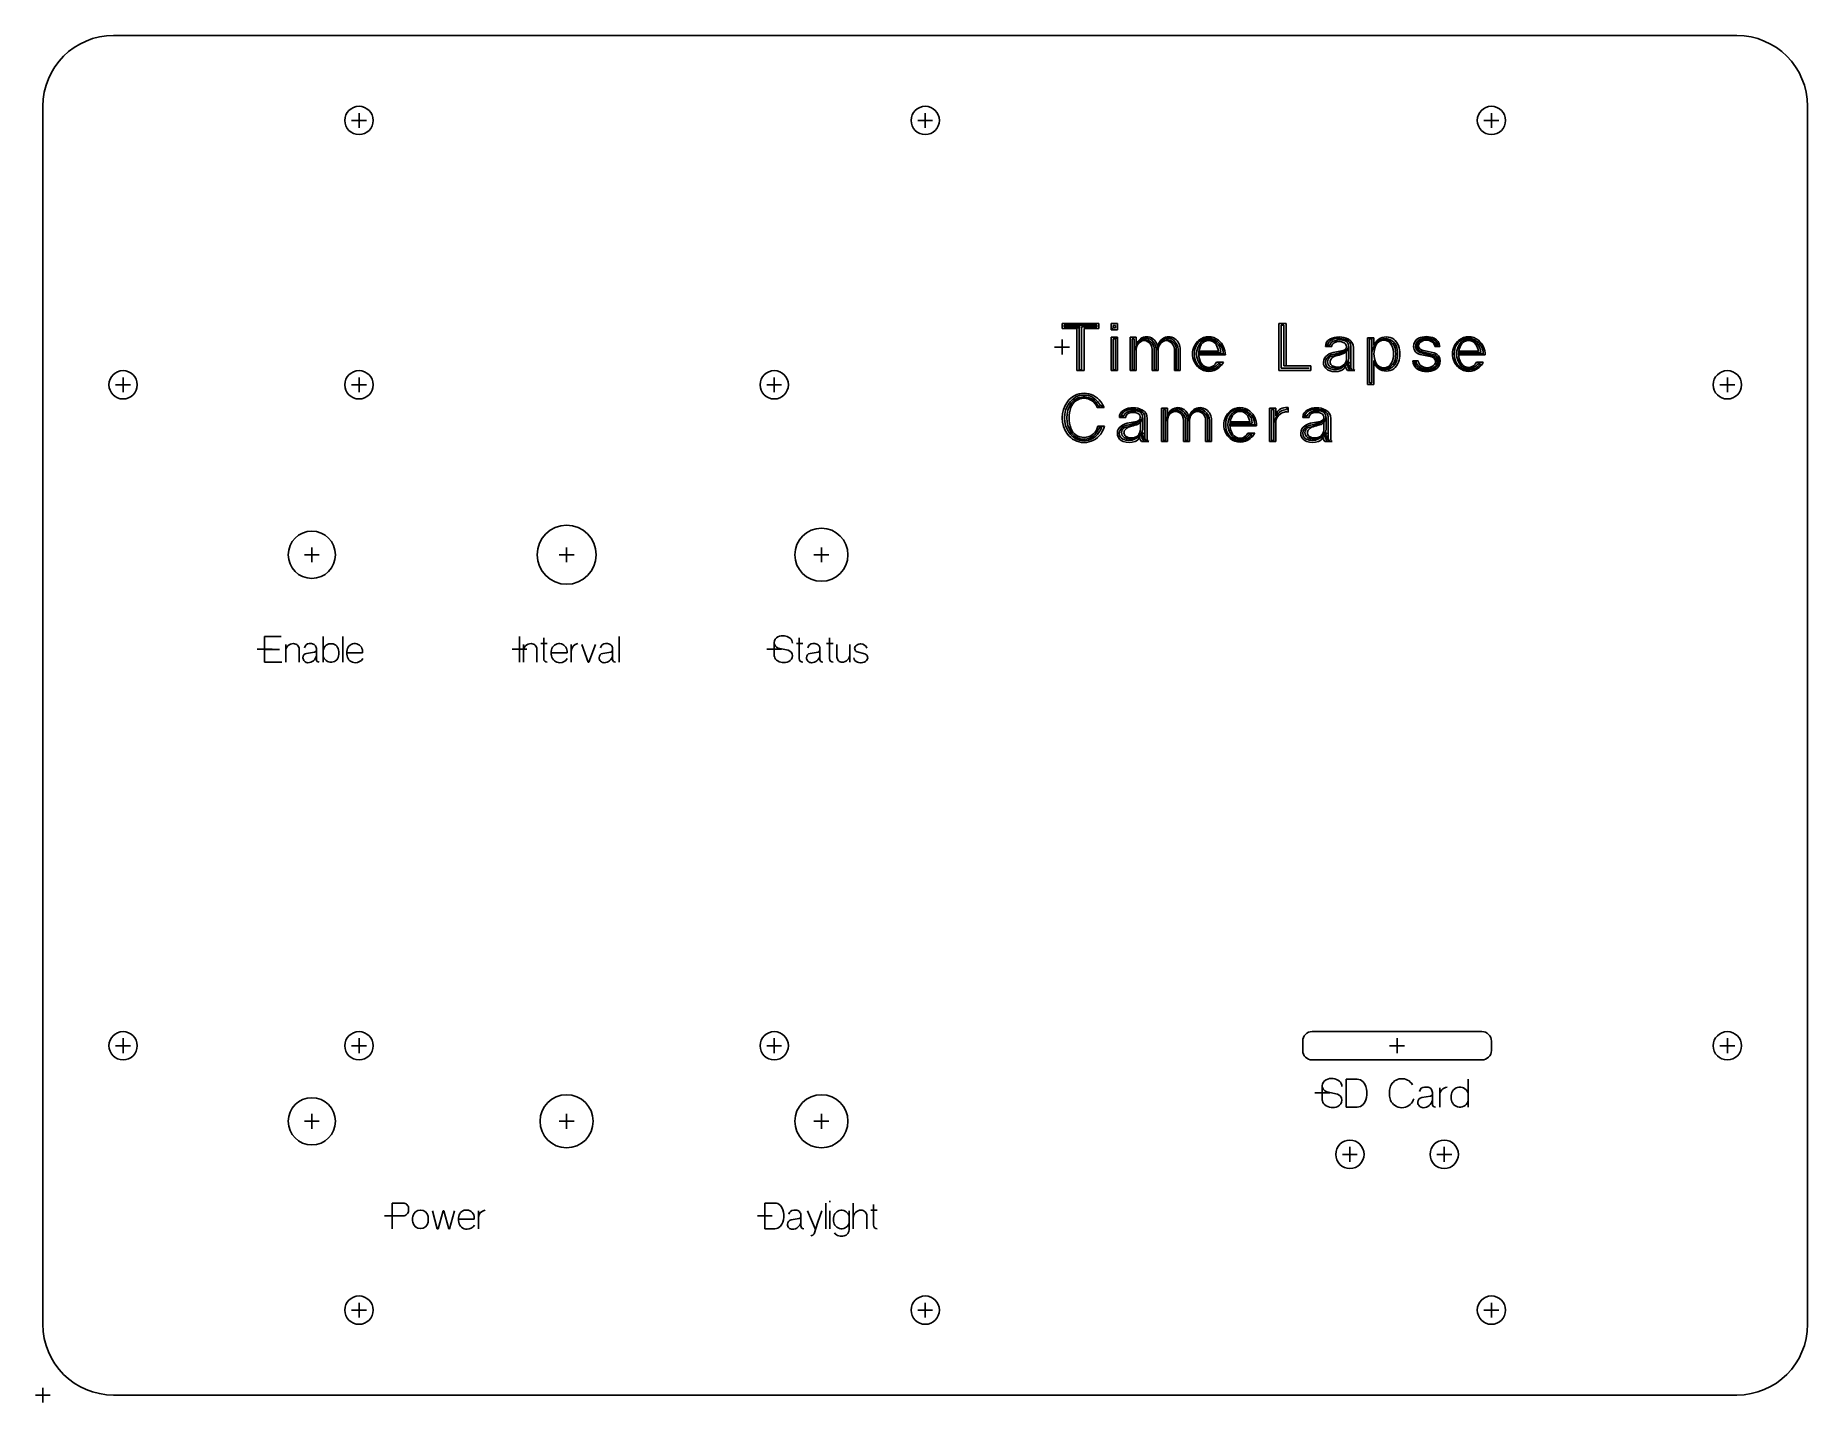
# Model space of a CAD drawing. Header units: inches. Extents: x -0.04 to 9.35, y -0.04 to 7.2.
import ezdxf

# ---------------------------------------------------------------- set-up
doc = ezdxf.new("R2010")
doc.units = ezdxf.units.IN
doc.header["$MEASUREMENT"] = 0
for name, color, linetype in [('Contour', 7, 'CONTINUOUS'), ('Engraving', 7, 'CONTINUOUS'), ('Reference_points', 1, 'CONTINUOUS')]:
    doc.layers.add(name, color=color, linetype=linetype)

msp = doc.modelspace()

# ---------------------------------------------------------------- linework, layer by layer
at = {"layer": 'Contour', "color": 7, "linetype": 'CONTINUOUS'}
for p, q in [((8.975, 7.2), (0.375, 7.2)), ((0, 6.825), (0, 0.375)), ((9.35, 0.375), (9.35, 6.825)), ((6.725, 1.925), (7.625, 1.925)), ((6.675, 1.825), (6.675, 1.875)), ((7.675, 1.875), (7.675, 1.825)), ((7.625, 1.775), (6.725, 1.775)), ((0.375, 0), (8.975, 0))]:
    msp.add_line(p, q, dxfattribs=at)
for centre, radius in [((1.675, 6.75), 0.075), ((4.675, 6.75), 0.075), ((7.675, 6.75), 0.075), ((0.425, 5.35), 0.075), ((1.675, 5.35), 0.075), ((3.875, 5.35), 0.075), ((8.925, 5.35), 0.075), ((2.775, 4.45), 0.15622), ((1.425, 4.45), 0.125), ((4.125, 4.45), 0.14047), ((0.425, 1.85), 0.075), ((1.675, 1.85), 0.075), ((3.875, 1.85), 0.075), ((8.925, 1.85), 0.075), ((1.425, 1.45), 0.125), ((2.775, 1.45), 0.14047), ((4.125, 1.45), 0.14047), ((6.925, 1.275), 0.075), ((7.425, 1.275), 0.075), ((1.675, 0.45), 0.075), ((4.675, 0.45), 0.075), ((7.675, 0.45), 0.075)]:
    msp.add_circle(centre, radius, dxfattribs=at)
for centre, radius, start, end in [((0.375, 6.825), 0.375, 90, 180), ((8.975, 6.825), 0.375, 0, 90), ((6.725, 1.875), 0.05, 450, 180), ((7.625, 1.875), 0.05, 360, 90), ((6.725, 1.825), 0.05, 180, -90), ((7.625, 1.825), 0.05, 270, 0), ((0.375, 0.375), 0.375, 180, 270), ((8.975, 0.375), 0.375, -90, 0)]:
    msp.add_arc(centre, radius, start, end, dxfattribs=at)
at = {"layer": 'Engraving', "color": 2, "linetype": 'CONTINUOUS'}
for p, q in [((5.4, 5.64846), (5.4, 5.67445)), ((5.4, 5.67445), (5.59488, 5.67445)), ((5.47795, 5.64846), (5.4, 5.64846)), ((5.41039, 5.65626), (5.41039, 5.66665)), ((5.41039, 5.66665), (5.58449, 5.66665)), ((5.49614, 5.65626), (5.41039, 5.65626)), ((5.49094, 5.65626), (5.47795, 5.64846)), ((5.47795, 5.425), (5.47795, 5.64846)), ((5.49094, 5.4302), (5.49094, 5.65626)), ((5.58449, 5.65626), (5.50394, 5.65626)), ((5.50394, 5.65626), (5.50394, 5.4302)), ((5.59488, 5.64846), (5.51693, 5.64846)), ((5.51693, 5.64846), (5.51693, 5.425)), ((5.58449, 5.66665), (5.58449, 5.65626)), ((5.59488, 5.67445), (5.59488, 5.64846)), ((5.69362, 5.67445), (5.65984, 5.67445)), ((5.65984, 5.67445), (5.65984, 5.64067)), ((5.67024, 5.65106), (5.65984, 5.64067)), ((5.65984, 5.64067), (5.69362, 5.64067)), ((5.68323, 5.66406), (5.67024, 5.66406)), ((5.67024, 5.66406), (5.67024, 5.65106)), ((5.67024, 5.65106), (5.68323, 5.65106)), ((5.68323, 5.65106), (5.68323, 5.66406)), ((5.69362, 5.64067), (5.69362, 5.67445)), ((6.5485, 5.425), (6.5485, 5.67445)), ((6.5485, 5.67445), (6.58748, 5.67445)), ((6.5615, 5.43799), (6.5615, 5.66665)), ((6.5615, 5.66665), (6.57449, 5.66665)), ((6.57449, 5.66665), (6.57449, 5.45098)), ((6.58748, 5.67445), (6.58748, 5.45098)), ((5.65984, 5.425), (5.65984, 5.60169)), ((5.65984, 5.60169), (5.69362, 5.60169)), ((5.67024, 5.4302), (5.67024, 5.5939)), ((5.67024, 5.5939), (5.68323, 5.5939)), ((5.68323, 5.5939), (5.69362, 5.60169)), ((5.68323, 5.5939), (5.68323, 5.4302)), ((5.69362, 5.60169), (5.69362, 5.425)), ((5.79236, 5.60169), (5.76118, 5.60169)), ((5.76118, 5.60169), (5.76118, 5.425)), ((5.77157, 5.4302), (5.77157, 5.5939)), ((5.77157, 5.5939), (5.78197, 5.5939)), ((5.78197, 5.5939), (5.78197, 5.4302)), ((5.78197, 5.5939), (5.78197, 5.53154)), ((5.78197, 5.53154), (5.79496, 5.56012)), ((5.79236, 5.56012), (5.79236, 5.60169)), ((6.80575, 5.56012), (6.79535, 5.55232)), ((6.79535, 5.55232), (6.82913, 5.55232)), ((6.81874, 5.56012), (6.80575, 5.56012)), ((6.90709, 5.52634), (6.92008, 5.55232)), ((6.92008, 5.54453), (6.90709, 5.52634)), ((6.92008, 5.55232), (6.92008, 5.48996)), ((6.93047, 5.55492), (6.93047, 5.43799)), ((6.94346, 5.43539), (6.94346, 5.54713)), ((7.0526, 5.59909), (7.01882, 5.59909)), ((7.01882, 5.59909), (7.01882, 5.35224)), ((7.02921, 5.36004), (7.02921, 5.5939)), ((7.02921, 5.5939), (7.0422, 5.5939)), ((7.0422, 5.5939), (7.0422, 5.36004)), ((7.0422, 5.5939), (7.0422, 5.52114)), ((7.0526, 5.55752), (7.0526, 5.59909)), ((7.3748, 5.55232), (7.40079, 5.55232)), ((7.39299, 5.55752), (7.3826, 5.55752)), ((5.79236, 5.425), (5.79236, 5.53673)), ((5.87811, 5.53673), (5.87811, 5.425)), ((5.8885, 5.53673), (5.8885, 5.4302)), ((5.8989, 5.4302), (5.8989, 5.53154)), ((5.90929, 5.425), (5.90929, 5.53673)), ((5.99504, 5.53673), (5.99504, 5.425)), ((6.00543, 5.53673), (6.00543, 5.4302)), ((6.01583, 5.4302), (6.01583, 5.53673)), ((6.02622, 5.425), (6.02622, 5.53673)), ((6.12496, 5.51335), (6.12496, 5.52894)), ((6.12496, 5.52894), (6.2289, 5.52894)), ((6.25488, 5.51335), (6.12496, 5.51335)), ((6.26528, 5.50815), (6.12496, 5.50815)), ((6.13016, 5.52114), (6.24189, 5.52114)), ((6.2185, 5.46917), (6.25488, 5.46917)), ((6.2263, 5.46138), (6.23929, 5.46138)), ((6.57449, 5.45098), (6.7174, 5.45098)), ((6.7174, 5.45098), (6.7174, 5.425)), ((6.8889, 5.53154), (6.83693, 5.52114)), ((6.90709, 5.52634), (6.90709, 5.48736)), ((6.91228, 5.44839), (6.92268, 5.47177)), ((6.92268, 5.4302), (6.91228, 5.44839)), ((6.93567, 5.4276), (6.92268, 5.45618)), ((6.92268, 5.45618), (6.92268, 5.4302)), ((7.0526, 5.35224), (7.0526, 5.47957)), ((7.0526, 5.47957), (7.0526, 5.46917)), ((7.26827, 5.47177), (7.25787, 5.47697)), ((7.28646, 5.47697), (7.25787, 5.47697)), ((7.29685, 5.51075), (7.35921, 5.49776)), ((7.30205, 5.52634), (7.36701, 5.51075)), ((7.36181, 5.50295), (7.30205, 5.51854)), ((7.3722, 5.51854), (7.30724, 5.53413)), ((7.50213, 5.51335), (7.50213, 5.52894)), ((7.50213, 5.52894), (7.60606, 5.52894)), ((7.63205, 5.51335), (7.50213, 5.51335)), ((7.64244, 5.50815), (7.50213, 5.50815)), ((7.50732, 5.52114), (7.61906, 5.52114)), ((7.59567, 5.46917), (7.63205, 5.46917)), ((7.60346, 5.46138), (7.61646, 5.46138)), ((5.51693, 5.425), (5.47795, 5.425)), ((5.50394, 5.4302), (5.49094, 5.4302)), ((5.69362, 5.425), (5.65984, 5.425)), ((5.68323, 5.4302), (5.67024, 5.4302)), ((5.76118, 5.425), (5.79236, 5.425)), ((5.78197, 5.4302), (5.77157, 5.4302)), ((5.87811, 5.425), (5.90929, 5.425)), ((5.8885, 5.4302), (5.8989, 5.4302)), ((5.99504, 5.425), (6.02622, 5.425)), ((6.00543, 5.4302), (6.01583, 5.4302)), ((6.7174, 5.425), (6.5485, 5.425)), ((6.70961, 5.43799), (6.5615, 5.43799)), ((6.91228, 5.425), (6.95126, 5.425)), ((6.93047, 5.43799), (6.93567, 5.4276)), ((7.01882, 5.35224), (7.0526, 5.35224)), ((7.0422, 5.36004), (7.02921, 5.36004)), ((5.59181, 5.23709), (5.57882, 5.25787)), ((5.62299, 5.22929), (5.58661, 5.22929)), ((5.6022, 5.23709), (5.59181, 5.23709)), ((5.6048, 5.23969), (5.62299, 5.22929)), ((5.71394, 5.18512), (5.70354, 5.17732)), ((5.70354, 5.17732), (5.73732, 5.17732)), ((5.72693, 5.18512), (5.71394, 5.18512)), ((5.81528, 5.15134), (5.82827, 5.17732)), ((5.82827, 5.16953), (5.81528, 5.15134)), ((5.82827, 5.17732), (5.82827, 5.11496)), ((5.83866, 5.17992), (5.83866, 5.06299)), ((5.85165, 5.06039), (5.85165, 5.17213)), ((5.95819, 5.22669), (5.92701, 5.22669)), ((5.92701, 5.22669), (5.92701, 5.05)), ((5.9374, 5.0552), (5.9374, 5.2189)), ((5.9374, 5.2189), (5.9478, 5.2189)), ((5.9478, 5.2189), (5.9478, 5.0552)), ((5.9478, 5.2189), (5.9478, 5.15654)), ((5.9478, 5.15654), (5.96079, 5.18512)), ((5.95819, 5.18512), (5.95819, 5.22669)), ((6.49866, 5.05), (6.49866, 5.22669)), ((6.49866, 5.22669), (6.53244, 5.22669)), ((6.50906, 5.0552), (6.50906, 5.2189)), ((6.50906, 5.2189), (6.52205, 5.2189)), ((6.52205, 5.2189), (6.52205, 5.0552)), ((6.52205, 5.2189), (6.52205, 5.14874)), ((6.52205, 5.14874), (6.53764, 5.18512)), ((6.53244, 5.22669), (6.53244, 5.18512)), ((6.58441, 5.22929), (6.5974, 5.22929)), ((6.58961, 5.2189), (6.5974, 5.22929)), ((6.5974, 5.22929), (6.5974, 5.20591)), ((6.68575, 5.18512), (6.67535, 5.17732)), ((6.67535, 5.17732), (6.70913, 5.17732)), ((6.69874, 5.18512), (6.68575, 5.18512)), ((6.78709, 5.15134), (6.80008, 5.17732)), ((6.80008, 5.16953), (6.78709, 5.15134)), ((6.80008, 5.17732), (6.80008, 5.11496)), ((6.81047, 5.17992), (6.81047, 5.06299)), ((6.82346, 5.06039), (6.82346, 5.17213)), ((5.58142, 5.09417), (5.59961, 5.12535)), ((5.58921, 5.13055), (5.62559, 5.13055)), ((5.59961, 5.12535), (5.61, 5.12535)), ((5.79709, 5.15654), (5.74512, 5.14614)), ((5.81528, 5.15134), (5.81528, 5.11236)), ((5.82047, 5.07339), (5.83087, 5.09677)), ((5.83087, 5.0552), (5.82047, 5.07339)), ((5.84386, 5.0526), (5.83087, 5.08118)), ((5.83087, 5.08118), (5.83087, 5.0552)), ((5.95819, 5.05), (5.95819, 5.16173)), ((6.04394, 5.16173), (6.04394, 5.05)), ((6.05433, 5.16173), (6.05433, 5.0552)), ((6.06472, 5.0552), (6.06472, 5.15654)), ((6.07512, 5.05), (6.07512, 5.16173)), ((6.16087, 5.16173), (6.16087, 5.05)), ((6.17126, 5.16173), (6.17126, 5.0552)), ((6.18165, 5.0552), (6.18165, 5.16173)), ((6.19205, 5.05), (6.19205, 5.16173)), ((6.29079, 5.13835), (6.29079, 5.15394)), ((6.29079, 5.15394), (6.39472, 5.15394)), ((6.42071, 5.13835), (6.29079, 5.13835)), ((6.4311, 5.13315), (6.29079, 5.13315)), ((6.29598, 5.14614), (6.40772, 5.14614)), ((6.38433, 5.09417), (6.42071, 5.09417)), ((6.39213, 5.08638), (6.40512, 5.08638)), ((6.53244, 5.14874), (6.53244, 5.05)), ((6.7689, 5.15654), (6.71693, 5.14614)), ((6.78709, 5.15134), (6.78709, 5.11236)), ((6.79228, 5.07339), (6.80268, 5.09677)), ((6.80268, 5.0552), (6.79228, 5.07339)), ((6.81567, 5.0526), (6.80268, 5.08118)), ((6.80268, 5.08118), (6.80268, 5.0552)), ((5.82047, 5.05), (5.85945, 5.05)), ((5.83866, 5.06299), (5.84386, 5.0526)), ((5.92701, 5.05), (5.95819, 5.05)), ((5.9478, 5.0552), (5.9374, 5.0552)), ((6.04394, 5.05), (6.07512, 5.05)), ((6.05433, 5.0552), (6.06472, 5.0552)), ((6.16087, 5.05), (6.19205, 5.05)), ((6.17126, 5.0552), (6.18165, 5.0552)), ((6.53244, 5.05), (6.49866, 5.05)), ((6.52205, 5.0552), (6.50906, 5.0552)), ((6.79228, 5.05), (6.83126, 5.05)), ((6.81047, 5.06299), (6.81567, 5.0526)), ((1.26193, 4.01717), (1.175, 4.01717)), ((1.175, 4.01717), (1.175, 3.94913)), ((1.175, 3.94913), (1.25437, 3.94913)), ((1.25437, 3.94913), (1.175, 3.94913)), ((1.175, 3.94913), (1.175, 3.8811)), ((1.2865, 3.97559), (1.2865, 3.8811)), ((1.35831, 3.94913), (1.35831, 3.8811)), ((1.41122, 3.97937), (1.42256, 3.97937)), ((1.44902, 3.95291), (1.44902, 3.91512)), ((1.48492, 4.01717), (1.48492, 3.94913)), ((1.48492, 3.94913), (1.48492, 3.8811)), ((1.58886, 4.01717), (1.58886, 3.94913)), ((1.58886, 3.94913), (1.58886, 3.8811)), ((2.525, 4.01717), (2.525, 3.94913)), ((2.525, 3.94913), (2.525, 3.8811)), ((2.54579, 3.97559), (2.54579, 3.8811)), ((2.6176, 3.94913), (2.6176, 3.8811)), ((2.63839, 3.97937), (2.6724, 3.97937)), ((2.6535, 3.97937), (2.6535, 4.00961)), ((2.6535, 4.00961), (2.6535, 3.9)), ((2.6724, 3.97937), (2.6535, 3.97937)), ((2.79902, 3.97559), (2.79902, 3.8811)), ((2.85571, 3.97559), (2.88972, 3.8811)), ((2.8935, 3.8811), (2.92752, 3.97559)), ((2.98043, 3.97937), (2.99177, 3.97937)), ((3.01823, 3.95291), (3.01823, 3.91512)), ((3.05413, 4.01717), (3.05413, 3.94913)), ((3.05413, 3.94913), (3.05413, 3.8811)), ((3.94965, 3.94441), (3.89673, 3.95575)), ((3.99217, 3.97937), (4.02618, 3.97937)), ((4.00728, 3.97937), (4.00728, 4.00961)), ((4.00728, 4.00961), (4.00728, 3.9)), ((4.02618, 3.97937), (4.00728, 3.97937)), ((4.07909, 3.97937), (4.09043, 3.97937)), ((4.11689, 3.95291), (4.11689, 3.91512)), ((4.1528, 3.97937), (4.18681, 3.97937)), ((4.16791, 3.97937), (4.16791, 4.00961)), ((4.16791, 4.00961), (4.16791, 3.9)), ((4.18681, 3.97937), (4.16791, 3.97937)), ((4.2076, 3.97559), (4.2076, 3.90756)), ((4.27563, 3.92268), (4.27563, 3.97559)), ((4.27563, 3.97559), (4.27563, 3.8811)), ((4.33043, 3.97748), (4.33421, 3.97748)), ((1.175, 3.8811), (1.26571, 3.8811)), ((1.2865, 3.8811), (1.2865, 3.9378)), ((1.39705, 3.9274), (1.43957, 3.93496)), ((1.44902, 3.94346), (1.44902, 3.89622)), ((1.48492, 3.8811), (1.48492, 3.9378)), ((1.61059, 3.93118), (1.69374, 3.93118)), ((1.69374, 3.93118), (1.69374, 3.93874)), ((2.54579, 3.8811), (2.54579, 3.9378)), ((2.69413, 3.93118), (2.77728, 3.93118)), ((2.77728, 3.93118), (2.77728, 3.93874)), ((2.79902, 3.8811), (2.79902, 3.9378)), ((2.88972, 3.8811), (2.8935, 3.8811)), ((2.96626, 3.9274), (3.00878, 3.93496)), ((3.01823, 3.94346), (3.01823, 3.89622)), ((4.06492, 3.9274), (4.10744, 3.93496)), ((4.11689, 3.94346), (4.11689, 3.89622)), ((4.35594, 3.92457), (4.31437, 3.93591)), ((4.33138, 3.87827), (4.33516, 3.87827)), ((6.85953, 1.59358), (6.8022, 1.60587)), ((6.90559, 1.5987), (6.90559, 1.6724)), ((6.90559, 1.6724), (6.96291, 1.6724)), ((6.90559, 1.525), (6.90559, 1.5987)), ((7.01512, 1.60689), (7.01512, 1.59051)), ((7.13488, 1.60689), (7.13488, 1.59051)), ((7.32118, 1.63146), (7.33346, 1.63146)), ((7.36213, 1.6028), (7.36213, 1.56185)), ((7.40102, 1.62736), (7.40102, 1.525)), ((7.55252, 1.6724), (7.55252, 1.5987)), ((7.55252, 1.5987), (7.55252, 1.525)), ((6.96291, 1.525), (6.90559, 1.525)), ((7.30583, 1.57516), (7.35189, 1.58335)), ((7.36213, 1.59256), (7.36213, 1.54138)), ((7.40102, 1.525), (7.40102, 1.58642)), ((7.55252, 1.525), (7.55252, 1.58642)), ((1.90858, 1.01717), (1.85, 1.01717)), ((1.85, 1.01717), (1.85, 0.94913)), ((1.85, 0.94913), (1.90858, 0.94913)), ((1.85, 0.94913), (1.85, 0.8811)), ((1.93693, 0.97748), (1.93693, 0.98882)), ((2.06354, 0.97559), (2.09, 0.8811)), ((2.09378, 0.8811), (2.12024, 0.97559)), ((2.12024, 0.97559), (2.12402, 0.97559)), ((2.12402, 0.97559), (2.15047, 0.8811)), ((2.15425, 0.8811), (2.18071, 0.97559)), ((2.30732, 0.97559), (2.30732, 0.8811)), ((3.825, 0.94913), (3.825, 1.01717)), ((3.825, 1.01717), (3.87791, 1.01717)), ((3.825, 0.8811), (3.825, 0.94913)), ((3.9261, 0.95669), (3.9261, 0.94157)), ((3.97807, 0.97937), (3.98941, 0.97937)), ((4.01587, 0.95291), (4.01587, 0.91512)), ((4.01587, 0.94346), (4.01587, 0.89622)), ((4.05177, 0.97559), (4.09335, 0.87732)), ((4.10657, 0.91512), (4.12736, 0.97559)), ((4.14815, 1.01717), (4.14815, 0.94913)), ((4.14815, 0.94913), (4.14815, 0.8811)), ((4.16894, 1.02945), (4.16894, 1.02189)), ((4.16894, 0.97559), (4.16894, 0.8811)), ((4.27287, 0.97559), (4.27287, 0.92268)), ((4.29366, 1.01717), (4.29366, 0.94913)), ((4.29366, 0.94913), (4.29366, 0.8811)), ((4.36547, 0.94913), (4.36547, 0.8811)), ((4.38626, 0.97937), (4.42028, 0.97937)), ((4.40138, 0.97937), (4.40138, 1.00961)), ((4.40138, 1.00961), (4.40138, 0.9)), ((4.42028, 0.97937), (4.40138, 0.97937)), ((2.09, 0.8811), (2.09378, 0.8811)), ((2.15047, 0.8811), (2.15425, 0.8811)), ((2.20244, 0.93118), (2.28559, 0.93118)), ((2.28559, 0.93118), (2.28559, 0.93874)), ((2.30732, 0.8811), (2.30732, 0.9378)), ((3.87791, 0.8811), (3.825, 0.8811)), ((3.9639, 0.9274), (4.00642, 0.93496)), ((4.08579, 0.85465), (4.10657, 0.91512)), ((4.27287, 0.9378), (4.27287, 0.87732)), ((4.29366, 0.8811), (4.29366, 0.9378))]:
    msp.add_line(p, q, dxfattribs=at)
for centre, radius, start, end in [((5.84134, 5.53654), 0.04898, 481.49287, 179.76971), ((5.85634, 5.53496), 0.06874, 120.98627, 158.53372), ((5.85374, 5.5426), 0.06382, 126.5236, 164.06917), ((5.83965, 5.54043), 0.04882, 441.41896, 156.22513), ((5.84823, 5.55016), 0.05449, 53.40337, 126.59663), ((5.83524, 5.54669), 0.03713, 418.34873, 121.65127), ((5.84154, 5.54213), 0.05571, 61.968, 111.68864), ((5.83567, 5.53709), 0.05283, 359.61576, 77.6935), ((5.82913, 5.53654), 0.04898, 360.23029, 58.50713), ((5.83323, 5.53528), 0.06579, -3.25973, 58.38351), ((5.83638, 5.53618), 0.07276, 14.92343, 52.47298), ((6.02839, 5.4928), 0.13516, 503.54069, 163.34392), ((6.03512, 5.48961), 0.14252, 135.9513, 162.89145), ((5.97701, 5.53618), 0.0728, 127.52702, 165.07657), ((5.95827, 5.53654), 0.04898, 481.49287, 179.76971), ((5.95736, 5.53673), 0.05236, 442.87498, 136.00509), ((5.96516, 5.55016), 0.05449, 53.40337, 126.59663), ((5.95969, 5.55311), 0.04469, 47.57016, 127.19303), ((5.95217, 5.54669), 0.03713, 418.34873, 121.65127), ((5.9526, 5.53709), 0.05283, 359.61576, 77.6935), ((5.94606, 5.53654), 0.04898, 360.23029, 58.50713), ((5.9426, 5.52969), 0.07358, 5.49702, 50.05706), ((5.9548, 5.53677), 0.07142, -0.03159, 53.13642), ((6.18634, 5.51335), 0.0952, 130.15147, -130.15147), ((6.17437, 5.52516), 0.07161, 414.55385, 168.58505), ((6.20307, 5.51335), 0.09016, 136.23844, 223.76156), ((6.21807, 5.51335), 0.09409, 148.35795, 211.64205), ((6.17693, 5.52378), 0.08114, 410.17663, 129.82337), ((6.17693, 5.53878), 0.04575, 31.55581, 148.44419), ((6.17681, 5.52996), 0.06, 45.98364, 130.34449), ((6.17244, 5.51346), 0.08244, 359.91791, 58.17736), ((6.13382, 5.51177), 0.09661, 10.23385, 31.82471), ((6.16937, 5.51976), 0.07252, 1.08855, 47.3539), ((6.16299, 5.50787), 0.10228, 360.15438, 49.88666), ((6.83972, 5.5522), 0.04437, 118.225, 179.84748), ((6.85031, 5.54673), 0.04654, 466.71782, 163.28218), ((6.86811, 5.49957), 0.10417, 61.71098, 118.28902), ((6.85134, 5.55), 0.03413, 101.16744, 162.75636), ((6.77307, 5.72724), 0.23453, -78.12224, -51.18096), ((6.85248, 5.5522), 0.02335, 476.34884, 179.71014), ((6.86638, 5.49157), 0.10398, 425.38547, 106.45198), ((6.86811, 5.51917), 0.05988, 424.27747, 115.72253), ((6.87201, 5.49437), 0.09323, 72.98089, 107.01911), ((6.88445, 5.55319), 0.02213, 281.61012, 64.16421), ((6.88957, 5.55697), 0.02827, -64.14888, 69.87369), ((6.8948, 5.55366), 0.03571, 362.02285, 65.35728), ((6.89465, 5.54815), 0.04882, -1.20119, 62.11234), ((7.12598, 5.5102), 0.08449, 486.28254, 172.55708), ((7.16008, 5.51335), 0.10776, 154.27747, 205.72253), ((7.11756, 5.53539), 0.06862, 18.80915, 161.19085), ((7.11047, 5.52563), 0.06606, 118.85566, 151.14434), ((7.10457, 5.53965), 0.04634, 26.21675, 153.78325), ((7.10949, 5.53213), 0.05705, 431.1149, 125.96052), ((7.11366, 5.53409), 0.06059, 22.74876, 125.37323), ((7.10299, 5.52756), 0.06366, 375.4634, 66.90845), ((7.04906, 5.51335), 0.10776, -25.72253, 25.72253), ((7.04996, 5.51335), 0.11854, 344.74989, 15.25011), ((7.06169, 5.51335), 0.11654, -22.2759, 22.2759), ((7.05264, 5.51335), 0.1372, -18.78333, 18.78333), ((7.30752, 5.55496), 0.04547, 113.96753, 256.43289), ((7.31091, 5.55504), 0.03756, 116.3233, -103.64291), ((7.3124, 5.55567), 0.0311, 125.72326, 250.55594), ((7.31413, 5.55602), 0.02535, 118.47553, -171.60563), ((7.33063, 5.50311), 0.1022, 66.00166, 113.99834), ((7.31157, 5.55665), 0.02291, 190.88553, -100.88553), ((7.33205, 5.51173), 0.08575, 433.35366, 116.15328), ((7.33138, 5.52929), 0.06358, 69.14081, 125.7274), ((7.33063, 5.52874), 0.0572, 420.03018, 119.96982), ((7.33713, 5.54453), 0.04728, 15.9454, 69.0755), ((7.34327, 5.54417), 0.0515, 375.02455, 74.97545), ((7.34449, 5.55181), 0.03031, 360.96724, 60.93817), ((7.35287, 5.55264), 0.04791, -0.37663, 66.21432), ((7.5635, 5.51335), 0.0952, 130.15147, -130.15147), ((7.55154, 5.52516), 0.07161, 414.55385, 168.58505), ((7.58024, 5.51335), 0.09016, 136.23844, 223.76156), ((7.59524, 5.51335), 0.09409, 148.35795, 211.64205), ((7.55409, 5.52378), 0.08114, 410.17663, 129.82337), ((7.55409, 5.53878), 0.04575, 31.55581, 148.44419), ((7.55398, 5.52996), 0.06, 45.98364, 130.34449), ((7.51098, 5.51177), 0.09661, 10.23385, 31.82471), ((7.54961, 5.51346), 0.08244, 359.91791, 58.17736), ((7.54654, 5.51976), 0.07252, 1.08855, 47.3539), ((7.54016, 5.50787), 0.10228, 360.15438, 49.88666), ((6.21264, 5.51335), 0.11154, 166.52787, -166.52787), ((6.17724, 5.50311), 0.07476, 192.1622, -33.92434), ((6.17713, 5.49362), 0.05791, -132.57506, -51.34627), ((6.17685, 5.48815), 0.04579, -148.14081, -24.4929), ((6.15122, 5.52346), 0.09744, -50.41084, -39.58916), ((6.16823, 5.51622), 0.09858, 309.91395, -28.49909), ((6.83024, 5.46827), 0.04551, 135.17522, 251.95695), ((6.82945, 5.46846), 0.03437, 156.49096, -117.56293), ((6.85142, 5.44709), 0.07547, 101.06956, 135.10567), ((6.84028, 5.46429), 0.04594, 467.39502, 157.10442), ((6.8378, 5.47177), 0.03075, 122.34744, -122.34744), ((6.84598, 5.50665), 0.07594, 244.71034, -12.69632), ((6.84323, 5.47142), 0.02346, 145.32309, -119.36299), ((6.86122, 5.45913), 0.04524, 464.4594, 145.49404), ((6.71594, 5.9976), 0.50177, -77.26786, -68.24951), ((6.85988, 5.50004), 0.05657, 240.15123, -73.5452), ((6.70315, 6.08551), 0.60075, -75.85903, -72.25018), ((6.85732, 5.5228), 0.08291, 277.47598, -37.97997), ((6.8635, 5.48756), 0.04358, 286.53561, -0.25879), ((6.86681, 5.46008), 0.03697, -71.56505, -18.43495), ((6.87134, 5.56043), 0.04941, -72.37361, -43.64376), ((6.96839, 5.46394), 0.06831, -166.83703, -145.238), ((7.11756, 5.4913), 0.06862, -161.19085, -18.80915), ((7.10732, 5.48323), 0.04736, 200.5895, -64.18039), ((7.10457, 5.48705), 0.04634, -153.78325, -26.21675), ((7.09996, 5.4711), 0.03724, -173.01772, -125.01682), ((7.11201, 5.49323), 0.06236, -122.4157, -22.69501), ((7.10299, 5.49913), 0.06366, 293.09155, -15.4634), ((7.3102, 5.47807), 0.05232, -178.79304, -113.82682), ((7.3137, 5.47646), 0.04567, 185.88751, -122.64919), ((7.315, 5.47827), 0.03949, -170.52828, -117.35687), ((7.32122, 5.48016), 0.03492, 185.24123, -123.31372), ((7.33453, 5.49744), 0.05669, 235.04058, -55.04058), ((7.35224, 5.47256), 0.02614, 304.38409, 74.54055), ((7.35579, 5.47154), 0.03201, -53.55294, 79.14643), ((7.35776, 5.47394), 0.03795, 305.88316, 75.89169), ((7.36138, 5.47795), 0.04201, -1.3422, 75.06512), ((7.35236, 5.47602), 0.05102, -63.90944, 1.06091), ((7.5898, 5.51335), 0.11154, 166.52787, -166.52787), ((7.55441, 5.50311), 0.07476, 192.1622, -33.92434), ((7.55429, 5.49362), 0.05791, -132.57506, -51.34627), ((7.55402, 5.48815), 0.04579, -148.14081, -24.4929), ((7.52839, 5.52346), 0.09744, -50.41084, -39.58916), ((7.54539, 5.51622), 0.09858, 309.91395, -28.49909), ((6.17823, 5.50449), 0.08319, 230.18401, -50.18401), ((6.84732, 5.52154), 0.10146, -107.90054, -72.09946), ((6.85201, 5.50866), 0.06996, 243.99736, -76.69116), ((6.95437, 5.43543), 0.01091, 180.20684, -106.60001), ((7.33071, 5.50764), 0.08114, 239.11728, -52.59075), ((7.33193, 5.52272), 0.10197, -114.86321, -65.13679), ((7.3337, 5.50772), 0.07429, -119.72982, -56.42777), ((7.55539, 5.50449), 0.08319, 230.18401, -50.18401), ((5.54358, 5.17472), 0.14382, 143.403, -143.403), ((5.51646, 5.19508), 0.10992, 396.5087, 143.4913), ((5.51646, 5.20343), 0.0922, 392.28544, 147.71456), ((5.51646, 5.20378), 0.07465, 19.98311, 160.01689), ((5.51598, 5.20185), 0.08417, 41.72032, 142.85137), ((5.49067, 5.17299), 0.14382, 383.04823, 37.46913), ((5.54346, 5.17472), 0.13075, 143.39926, -143.39926), ((5.56752, 5.17472), 0.14193, 146.68899, 213.31101), ((5.59909, 5.17472), 0.16224, 160.34711, 199.65289), ((5.51724, 5.18028), 0.10583, 394.15717, 43.17572), ((5.74791, 5.1772), 0.04437, 118.225, 179.84748), ((5.7585, 5.17173), 0.04654, 466.71782, 163.28218), ((5.7763, 5.12457), 0.10417, 61.71098, 118.28902), ((5.75953, 5.175), 0.03413, 101.16744, 162.75636), ((5.68126, 5.35224), 0.23453, -78.12224, -51.18096), ((5.76067, 5.1772), 0.02335, 476.34884, 179.71014), ((5.77457, 5.11657), 0.10398, 425.38547, 106.45198), ((5.7763, 5.14417), 0.05988, 424.27747, 115.72253), ((5.7802, 5.11937), 0.09323, 72.98089, 107.01911), ((5.79264, 5.17819), 0.02213, 281.61012, 64.16421), ((5.79776, 5.18197), 0.02827, -64.14888, 69.87369), ((5.80299, 5.17866), 0.03571, 362.02285, 65.35728), ((5.80283, 5.17315), 0.04882, -1.20119, 62.11234), ((6.00717, 5.16154), 0.04898, 481.49287, 179.76971), ((6.02217, 5.15996), 0.06874, 120.98627, 158.53372), ((6.01957, 5.1676), 0.06382, 126.5236, 164.06917), ((6.00547, 5.16543), 0.04882, 441.41896, 156.22513), ((6.01406, 5.17516), 0.05449, 53.40337, 126.59663), ((6.00106, 5.17169), 0.03713, 418.34873, 121.65127), ((6.00736, 5.16713), 0.05571, 61.968, 111.68864), ((6.0015, 5.16209), 0.05283, 359.61576, 77.6935), ((5.99496, 5.16154), 0.04898, 360.23029, 58.50713), ((5.99906, 5.16028), 0.06579, -3.25973, 58.38351), ((6.0022, 5.16118), 0.07276, 14.92343, 52.47298), ((6.19421, 5.1178), 0.13516, 503.54069, 163.34392), ((6.20094, 5.11461), 0.14252, 135.9513, 162.89145), ((6.14283, 5.16118), 0.0728, 127.52702, 165.07657), ((6.12409, 5.16154), 0.04898, 481.49287, 179.76971), ((6.12319, 5.16173), 0.05236, 442.87498, 136.00509), ((6.13098, 5.17516), 0.05449, 53.40337, 126.59663), ((6.12551, 5.17811), 0.04469, 47.57016, 127.19303), ((6.11799, 5.17169), 0.03713, 418.34873, 121.65127), ((6.11843, 5.16209), 0.05283, 359.61576, 77.6935), ((6.11189, 5.16154), 0.04898, 360.23029, 58.50713), ((6.10843, 5.15469), 0.07358, 5.49702, 50.05706), ((6.12063, 5.16177), 0.07142, -0.03159, 53.13642), ((6.35217, 5.13835), 0.0952, 130.15147, -130.15147), ((6.37846, 5.13835), 0.11154, 166.52787, -166.52787), ((6.3402, 5.15016), 0.07161, 414.55385, 168.58505), ((6.3689, 5.13835), 0.09016, 136.23844, 223.76156), ((6.3839, 5.13835), 0.09409, 148.35795, 211.64205), ((6.34276, 5.14878), 0.08114, 410.17663, 129.82337), ((6.34276, 5.16378), 0.04575, 31.55581, 148.44419), ((6.34264, 5.15496), 0.06, 45.98364, 130.34449), ((6.33827, 5.13846), 0.08244, 359.91791, 58.17736), ((6.29965, 5.13677), 0.09661, 10.23385, 31.82471), ((6.3352, 5.14476), 0.07252, 1.08855, 47.3539), ((6.32882, 5.13287), 0.10228, 360.15438, 49.88666), ((6.58417, 5.17689), 0.0524, 449.74172, 170.96245), ((6.58976, 5.14902), 0.05732, 108.67145, 180.27546), ((6.58933, 5.16248), 0.05642, 449.72012, 156.35002), ((6.58984, 5.15035), 0.05606, 82.25114, 109.18562), ((6.71972, 5.1772), 0.04437, 118.225, 179.84748), ((6.73031, 5.17173), 0.04654, 466.71782, 163.28218), ((6.74811, 5.12457), 0.10417, 61.71098, 118.28902), ((6.73134, 5.175), 0.03413, 101.16744, 162.75636), ((6.65307, 5.35224), 0.23453, -78.12224, -51.18096), ((6.73248, 5.1772), 0.02335, 476.34884, 179.71014), ((6.74638, 5.11657), 0.10398, 425.38547, 106.45198), ((6.74811, 5.14417), 0.05988, 424.27747, 115.72253), ((6.75201, 5.11937), 0.09323, 72.98089, 107.01911), ((6.76445, 5.17819), 0.02213, 281.61012, 64.16421), ((6.76957, 5.18197), 0.02827, -64.14888, 69.87369), ((6.7748, 5.17866), 0.03571, 362.02285, 65.35728), ((6.77465, 5.17315), 0.04882, -1.20119, 62.11234), ((5.51646, 5.15437), 0.10992, 216.5087, -36.5087), ((5.51646, 5.14602), 0.0922, 212.28544, -32.28544), ((5.51646, 5.14567), 0.07465, -160.01689, -19.98311), ((5.5161, 5.14449), 0.08244, -144.62458, -37.60863), ((5.42295, 5.16657), 0.17012, -15.83429, -12.22534), ((5.48921, 5.17268), 0.12972, 324.18741, -21.39456), ((5.48402, 5.17535), 0.1485, 324.43054, -17.56064), ((5.73843, 5.09327), 0.04551, 135.17522, 251.95695), ((5.73764, 5.09346), 0.03437, 156.49096, -117.56293), ((5.74846, 5.08929), 0.04594, 467.39502, 157.10442), ((5.75961, 5.07209), 0.07547, 101.06956, 135.10567), ((5.74598, 5.09677), 0.03075, 122.34744, -122.34744), ((5.75417, 5.13165), 0.07594, 244.71034, -12.69632), ((5.75142, 5.09642), 0.02346, 145.32309, -119.36299), ((5.7602, 5.13366), 0.06996, 243.99736, -76.69116), ((5.76941, 5.08413), 0.04524, 464.4594, 145.49404), ((5.62413, 5.6226), 0.50177, -77.26786, -68.24951), ((5.76807, 5.12504), 0.05657, 240.15123, -73.5452), ((5.61134, 5.71051), 0.60075, -75.85903, -72.25018), ((5.76551, 5.1478), 0.08291, 277.47598, -37.97997), ((5.77169, 5.11256), 0.04358, 286.53561, -0.25879), ((5.775, 5.08508), 0.03697, -71.56505, -18.43495), ((5.77953, 5.18543), 0.04941, -72.37361, -43.64376), ((5.87657, 5.08894), 0.06831, -166.83703, -145.238), ((6.34307, 5.12811), 0.07476, 192.1622, -33.92434), ((6.34295, 5.11862), 0.05791, -132.57506, -51.34627), ((6.34268, 5.11315), 0.04579, -148.14081, -24.4929), ((6.31705, 5.14846), 0.09744, -50.41084, -39.58916), ((6.33406, 5.14122), 0.09858, 309.91395, -28.49909), ((6.71024, 5.09327), 0.04551, 135.17522, 251.95695), ((6.70945, 5.09346), 0.03437, 156.49096, -117.56293), ((6.73142, 5.07209), 0.07547, 101.06956, 135.10567), ((6.72028, 5.08929), 0.04594, 467.39502, 157.10442), ((6.7178, 5.09677), 0.03075, 122.34744, -122.34744), ((6.72598, 5.13165), 0.07594, 244.71034, -12.69632), ((6.72323, 5.09642), 0.02346, 145.32309, -119.36299), ((6.73201, 5.13366), 0.06996, 243.99736, -76.69116), ((6.74122, 5.08413), 0.04524, 464.4594, 145.49404), ((6.59594, 5.6226), 0.50177, -77.26786, -68.24951), ((6.73988, 5.12504), 0.05657, 240.15123, -73.5452), ((6.58315, 5.71051), 0.60075, -75.85903, -72.25018), ((6.73732, 5.1478), 0.08291, 277.47598, -37.97997), ((6.7435, 5.11256), 0.04358, 286.53561, -0.25879), ((6.74681, 5.08508), 0.03697, -71.56505, -18.43495), ((6.75134, 5.18543), 0.04941, -72.37361, -43.64376), ((6.84839, 5.08894), 0.06831, -166.83703, -145.238), ((5.75551, 5.14654), 0.10146, -107.90054, -72.09946), ((5.86256, 5.06043), 0.01091, 180.20684, -106.60001), ((6.34406, 5.12949), 0.08319, 230.18401, -50.18401), ((6.72732, 5.14654), 0.10146, -107.90054, -72.09946), ((6.83437, 5.06043), 0.01091, 180.20684, -106.60001), ((1.32783, 3.93803), 0.04134, 89.6726, -179.6726), ((1.32823, 3.94929), 0.03008, 359.70002, 90.29998), ((1.41189, 3.95276), 0.02661, 451.44057, 169.43758), ((1.42272, 3.95307), 0.0263, 359.65692, 90.34308), ((1.52638, 3.93772), 0.04146, 370.61631, 179.89118), ((1.48535, 3.92976), 0.08323, 349.20556, 10.79444), ((1.69331, 3.93071), 0.08323, 169.20556, 190.79444), ((1.65228, 3.93866), 0.04146, 0.10882, 169.38369), ((2.58713, 3.93803), 0.04134, 89.6726, -179.6726), ((2.58752, 3.94929), 0.03008, 359.70002, 90.29998), ((2.77685, 3.93071), 0.08323, 169.20556, 190.79444), ((2.73583, 3.93866), 0.04146, 0.10882, 169.38369), ((2.84122, 3.93764), 0.0422, 458.58362, 179.78621), ((2.9811, 3.95276), 0.02661, 451.44057, 169.43758), ((2.99193, 3.95307), 0.0263, 359.65692, 90.34308), ((3.90866, 3.98457), 0.03366, 474.22775, 179.1959), ((3.90559, 3.98504), 0.03059, 180, -106.82633), ((3.92102, 3.96102), 0.06024, 410.80807, 115.76119), ((3.94079, 3.91512), 0.03059, 0, 73.17367), ((3.9378, 3.98173), 0.03358, 359.19402, 50.65863), ((4.07976, 3.95276), 0.02661, 451.44057, 169.43758), ((4.09059, 3.95307), 0.0263, 359.65692, 90.34308), ((4.32016, 3.95421), 0.01921, 134.00365, -107.54326), ((4.33016, 3.9439), 0.03358, 449.52982, 134.04991), ((4.33406, 3.94319), 0.03429, 379.7865, 89.73688), ((1.40083, 3.90504), 0.02268, 99.59313, -179.20428), ((1.40445, 3.90457), 0.0263, 179.65692, -89.65692), ((1.40409, 3.92409), 0.04583, 270.63987, -11.30028), ((1.43799, 3.94618), 0.01134, -82.01067, -13.84349), ((1.46406, 3.89614), 0.01504, 179.70002, 270.29998), ((1.52642, 3.9222), 0.0415, 179.3477, -11.16067), ((1.65583, 3.92331), 0.04504, -169.52494, -89.84975), ((1.65583, 3.9239), 0.04563, -89.85169, -31.59131), ((2.67228, 3.89988), 0.01878, 179.63965, 270.36035), ((2.73937, 3.92331), 0.04504, -169.52494, -89.84975), ((2.73937, 3.9239), 0.04563, -89.85169, -31.59131), ((2.97004, 3.90504), 0.02268, 99.59313, -179.20428), ((2.97366, 3.90457), 0.0263, 179.65692, -89.65692), ((2.97331, 3.92409), 0.04583, 270.63987, -11.30028), ((3.0072, 3.94618), 0.01134, -82.01067, -13.84349), ((3.03327, 3.89614), 0.01504, 179.70002, 270.29998), ((3.90858, 3.91843), 0.03358, 179.19402, 230.65863), ((3.92535, 3.93913), 0.06024, -129.19193, -64.23881), ((3.93772, 3.91559), 0.03366, -65.77225, -0.8041), ((4.02606, 3.89988), 0.01878, 179.63965, 270.36035), ((4.0687, 3.90504), 0.02268, 99.59313, -179.20428), ((4.07232, 3.90457), 0.0263, 179.65692, -89.65692), ((4.07197, 3.92409), 0.04583, 270.63987, -11.30028), ((4.10587, 3.94618), 0.01134, -82.01067, -13.84349), ((4.13193, 3.89614), 0.01504, 179.70002, 270.29998), ((4.18669, 3.89988), 0.01878, 179.63965, 270.36035), ((4.2339, 3.9074), 0.0263, 179.65692, 270.34308), ((4.23429, 3.92244), 0.04134, -90.3274, 0.3274), ((4.31539, 3.90409), 0.01898, -179.04912, -134.49594), ((4.33173, 3.92016), 0.04189, -135.03807, -90.48463), ((4.3348, 3.92016), 0.04189, -89.51537, -44.96193), ((4.35, 3.905), 0.02043, -45, 73.10002), ((6.81512, 1.63713), 0.03646, 474.23904, 179.25755), ((6.81181, 1.6376), 0.03315, 180, -106.84261), ((6.82854, 1.61161), 0.06524, 410.80549, 115.79188), ((6.84665, 1.63402), 0.03642, 359.19482, 50.61472), ((6.96319, 1.62846), 0.04394, 402.34965, 90.35938), ((6.93705, 1.6065), 0.07807, 360.28893, 41.34084), ((7.2126, 1.6078), 0.07772, 159.07709, 180.66755), ((7.20043, 1.61004), 0.06559, 30.92246, 157.11297), ((7.32189, 1.60264), 0.02882, 451.40863, 169.45724), ((7.33362, 1.60295), 0.0285, 359.68345, 90.31655), ((7.44673, 1.58626), 0.04571, 458.56981, 179.8026), ((7.50764, 1.58665), 0.04488, -0.30155, 169.79405), ((6.81508, 1.56543), 0.03642, 179.19482, 230.61472), ((6.83319, 1.58783), 0.06524, -129.19451, -64.20812), ((6.84992, 1.56185), 0.03315, 0, 73.15739), ((6.84661, 1.56232), 0.03646, -65.76096, -0.74245), ((6.96319, 1.56894), 0.04394, 269.64062, -42.34965), ((6.93705, 1.59091), 0.07807, 318.65916, -0.28893), ((7.2126, 1.58961), 0.07772, 179.33245, 200.92291), ((7.20039, 1.58752), 0.06563, -156.97293, -23.02707), ((7.18654, 1.59791), 0.08256, -25.9051, -20.49208), ((7.30992, 1.55094), 0.02457, 99.59824, -179.17368), ((7.31386, 1.55043), 0.0285, 179.68345, -89.68345), ((7.31343, 1.57157), 0.04965, 270.68152, -11.29212), ((7.3502, 1.59551), 0.01228, -82.07768, -13.90269), ((7.37843, 1.5413), 0.0163, 179.72321, 270.27679), ((7.55201, 1.57772), 0.09016, 169.20048, 190.79952), ((7.50756, 1.56961), 0.04496, -168.73927, 0.55187), ((1.90874, 0.98898), 0.02819, -0.32008, 90.32008), ((1.90874, 0.97732), 0.02819, -90.32008, 0.32008), ((2.04138, 0.93071), 0.08323, 169.20556, -169.20556), ((2.00024, 0.93846), 0.04138, 370.91435, 169.08565), ((1.95909, 0.93071), 0.08323, 349.20556, 10.79444), ((2.28516, 0.93071), 0.08323, 169.20556, 190.79444), ((2.24413, 0.93866), 0.04146, 0.10882, 169.38369), ((2.34953, 0.93764), 0.0422, 458.58362, 179.78621), ((3.87819, 0.97661), 0.04055, 402.3635, 90.38938), ((3.85406, 0.95634), 0.07205, 360.28178, 41.34496), ((3.85406, 0.94193), 0.07205, 318.65504, -0.28178), ((3.97874, 0.95276), 0.02661, 451.44057, 169.43758), ((3.98957, 0.95307), 0.0263, 359.65692, 90.34308), ((4.00484, 0.94618), 0.01134, -82.01067, -13.84349), ((4.27244, 0.92976), 0.08323, 169.20556, -169.20556), ((4.23142, 0.93772), 0.04146, 360.10882, 169.38369), ((4.335, 0.93803), 0.04134, 89.6726, -179.6726), ((4.33539, 0.94929), 0.03008, 359.70002, 90.29998), ((2.00024, 0.92295), 0.04138, 190.91435, -10.91435), ((2.24768, 0.92331), 0.04504, -169.52494, -89.84975), ((2.24768, 0.9239), 0.04563, -89.85169, -31.59131), ((3.87819, 0.92165), 0.04055, 269.61062, -42.3635), ((3.96768, 0.90504), 0.02268, 99.59313, -179.20428), ((3.9713, 0.90457), 0.0263, 179.65692, -89.65692), ((3.97094, 0.92409), 0.04583, 270.63987, -11.30028), ((4.03091, 0.89614), 0.01504, 179.70002, 270.29998), ((4.06858, 0.8637), 0.01945, -89.4201, -27.75854), ((4.23138, 0.9222), 0.0415, 191.16067, 0.6523), ((4.22382, 0.87681), 0.03417, 210.70327, -101.29698), ((4.23878, 0.87673), 0.03409, 281.32291, 0.99232), ((4.42016, 0.89988), 0.01878, 179.63965, 270.36035), ((4.2313, 0.91764), 0.07567, 259.20455, -79.20455)]:
    msp.add_arc(centre, radius, start, end, dxfattribs=at)
at = {"layer": 'Reference_points', "color": 1, "linetype": 'CONTINUOUS'}
for p, q in [((1.675, 6.71063), (1.675, 6.78937)), ((4.675, 6.71063), (4.675, 6.78937)), ((7.675, 6.71063), (7.675, 6.78937)), ((1.63563, 6.75), (1.71437, 6.75)), ((4.63563, 6.75), (4.71437, 6.75)), ((7.63563, 6.75), (7.71437, 6.75)), ((5.36063, 5.55), (5.43937, 5.55)), ((5.4, 5.51063), (5.4, 5.58937)), ((0.425, 5.31063), (0.425, 5.38937)), ((1.675, 5.31063), (1.675, 5.38937)), ((3.875, 5.31063), (3.875, 5.38937)), ((8.925, 5.31063), (8.925, 5.38937)), ((0.38563, 5.35), (0.46437, 5.35)), ((1.63563, 5.35), (1.71437, 5.35)), ((3.83563, 5.35), (3.91437, 5.35)), ((8.88563, 5.35), (8.96437, 5.35)), ((1.38563, 4.45), (1.46437, 4.45)), ((1.425, 4.41063), (1.425, 4.48937)), ((2.73563, 4.45), (2.81437, 4.45)), ((2.775, 4.41063), (2.775, 4.48937)), ((4.08563, 4.45), (4.16437, 4.45)), ((4.125, 4.41063), (4.125, 4.48937)), ((1.13563, 3.95), (1.21437, 3.95)), ((1.175, 3.91063), (1.175, 3.98937)), ((2.48563, 3.95), (2.56437, 3.95)), ((2.525, 3.91063), (2.525, 3.98937)), ((3.83563, 3.95), (3.91437, 3.95)), ((3.875, 3.91063), (3.875, 3.98937)), ((0.425, 1.81063), (0.425, 1.88937)), ((1.675, 1.81063), (1.675, 1.88937)), ((3.875, 1.81063), (3.875, 1.88937)), ((7.175, 1.81063), (7.175, 1.88937)), ((8.925, 1.81063), (8.925, 1.88937)), ((0.38563, 1.85), (0.46437, 1.85)), ((1.63563, 1.85), (1.71437, 1.85)), ((3.83563, 1.85), (3.91437, 1.85)), ((7.13563, 1.85), (7.21437, 1.85)), ((8.88563, 1.85), (8.96437, 1.85)), ((6.73929, 1.6), (6.81803, 1.6)), ((6.77866, 1.56063), (6.77866, 1.63937)), ((1.38563, 1.45), (1.46437, 1.45)), ((1.425, 1.41063), (1.425, 1.48937)), ((2.73563, 1.45), (2.81437, 1.45)), ((2.775, 1.41063), (2.775, 1.48937)), ((4.08563, 1.45), (4.16437, 1.45)), ((4.125, 1.41063), (4.125, 1.48937)), ((6.88563, 1.275), (6.96437, 1.275)), ((6.925, 1.23563), (6.925, 1.31437)), ((7.38563, 1.275), (7.46437, 1.275)), ((7.425, 1.23563), (7.425, 1.31437)), ((1.81063, 0.95), (1.88937, 0.95)), ((1.85, 0.91063), (1.85, 0.98937)), ((3.78563, 0.95), (3.86437, 0.95)), ((3.825, 0.91063), (3.825, 0.98937)), ((1.675, 0.41063), (1.675, 0.48937)), ((4.675, 0.41063), (4.675, 0.48937)), ((7.675, 0.41063), (7.675, 0.48937)), ((1.63563, 0.45), (1.71437, 0.45)), ((4.63563, 0.45), (4.71437, 0.45)), ((7.63563, 0.45), (7.71437, 0.45)), ((-0.03937, 0), (0.03937, 0)), ((0, -0.03937), (0, 0.03937))]:
    msp.add_line(p, q, dxfattribs=at)

doc.saveas('drawing.dxf')
